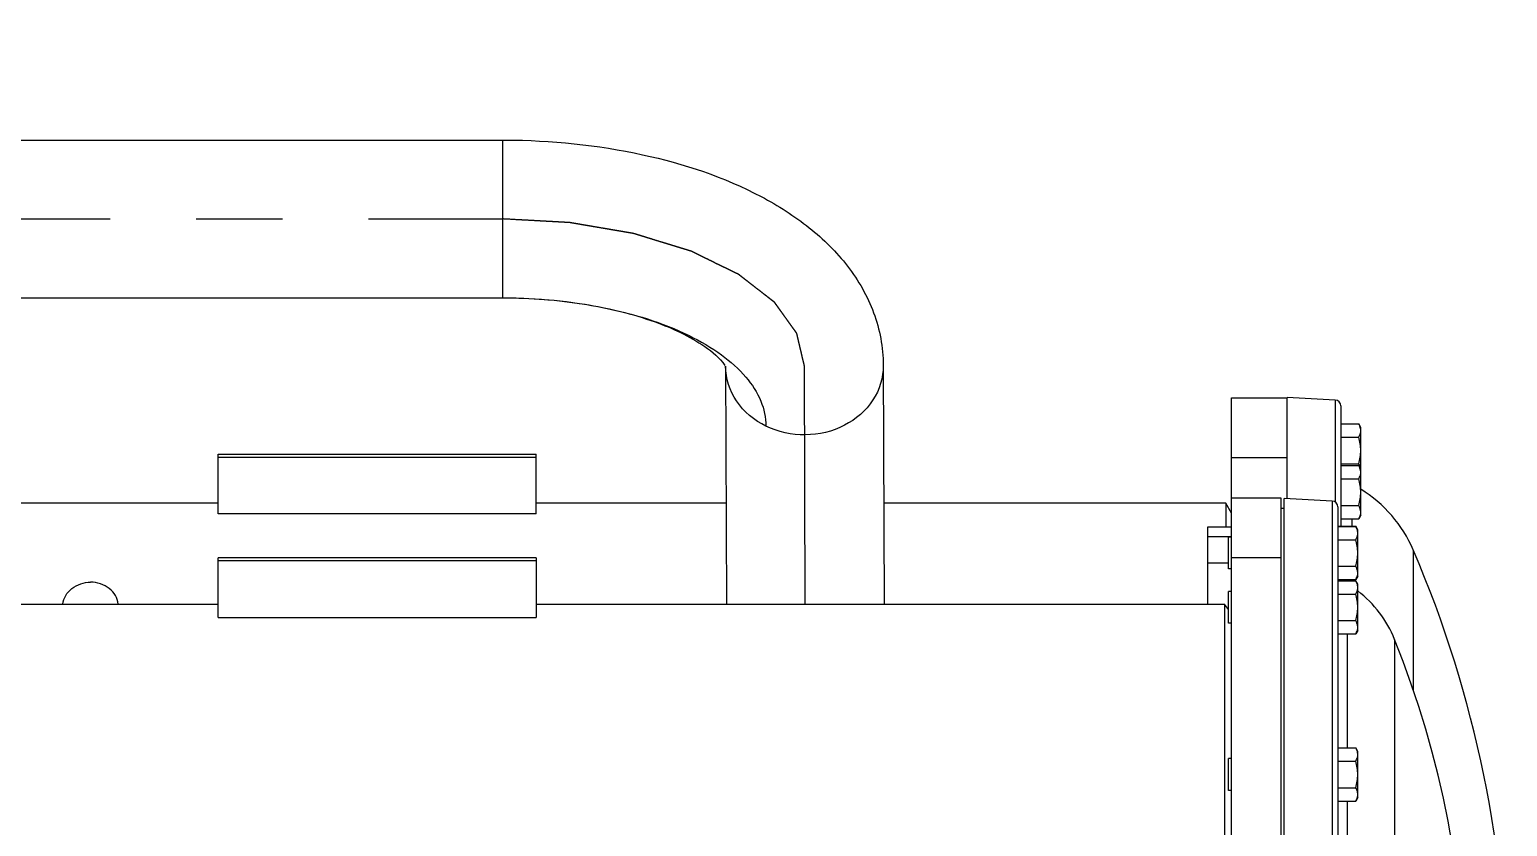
# Model space of a CAD drawing. Header units: millimetres. Extents: x 0 to 10500, y 0 to 7425.
# Drawn here: x 4094 to 4837, y 2256 to 2657 of the extents above; entities that cross this region are included whole.
import ezdxf

# ---------------------------------------------------------------- set-up
doc = ezdxf.new("R2010")
doc.units = ezdxf.units.MM
doc.header["$LTSCALE"] = 577.5
doc.linetypes.add('CENTER', pattern=[0.6, 0.375, -0.075, 0.075, -0.075])
doc.layers.get('0').update_dxf_attribs({"linetype": 'CONTINUOUS'})
for name, color, linetype in [('02___PRT_ALL_AXES', 7, 'CONTINUOUS'), ('AXES', 7, 'CONTINUOUS'), ('DEFAULT_1', 7, 'CENTER'), ('NOTES3D', 7, 'CONTINUOUS')]:
    doc.layers.add(name, color=color, linetype=linetype)
doc.styles.get("Standard").update_dxf_attribs({"font": 'txt', "width": 0.85})
doc.dimstyles.get("Standard").update_dxf_attribs({"dimtxt": 3.5, "dimasz": 3.5, "dimexe": 1.5, "dimexo": 1.5, "dimtad": 1, "dimdec": 1, "dimtxsty": 'Standard', "dimblk": '_FILLED', "dimblk1": '_FILLED', "dimblk2": '_FILLED', "dimcen": 0.09, "dimadec": 1, "dimazin": 2, "dimtol": 1, "dimtp": 0.1, "dimtm": 0.1, "dimtfac": 1, "dimtdec": 1, "dimtofl": 0, "dimtmove": 0, "dimatfit": 3, "dimldrblk": '_FILLED', "dimfxl": 1, "dimtolj": 1, "dimarcsym": 0})

# ---------------------------------------------------------------- blocks, each defined once
blk = doc.blocks.new('_FILLED')
at = {"color": 0, "linetype": 'ByBlock'}
blk.add_solid([(0, 0), (-1, 0.21), (-1, -0.21)], dxfattribs=at)

msp = doc.modelspace()

# ---------------------------------------------------------------- linework, layer by layer
at = {"color": 7, "linetype": 'Continuous'}
for p, q in [((3917.69, 2601.38), (4331.63, 2601.38)), ((4331.63, 2601.38), (4332.97, 2601.38)), ((4331.63, 2601.38), (4331.63, 2522.01)), ((3917.69, 2522.01), (4332.23, 2522.01)), ((4443.95, 2487.56), (4444.39, 2367.93)), ((4523.32, 2488.09), (4523.77, 2367.93)), ((4698.64, 2471.73), (4726.64, 2471.73)), ((4698.64, 2421.23), (4698.64, 2471.73)), ((4750.8, 2470.57), (4726.64, 2471.83)), ((4726.64, 2420.95), (4726.64, 2471.83)), ((4750.8, 2470.57), (4750.8, 2419.26)), ((4753.64, 2467.57), (4753.64, 2407.04)), ((4188.64, 2413.35), (4188.64, 2443.35)), ((4188.64, 2443.35), (4348.64, 2443.35)), ((4188.64, 2441.85), (4348.64, 2441.85)), ((4348.64, 2413.35), (4348.64, 2443.35)), ((4698.64, 2441.73), (4726.64, 2441.73)), ((4698.64, 2413.73), (4695.76, 2418.73)), ((4749.3, 2419.76), (4725.14, 2421.02)), ((4725.14, 1908.23), (4725.14, 2421.02)), ((4749.3, 2419.76), (4749.3, 1909.5)), ((4348.64, 2413.35), (4188.64, 2413.35)), ((4752.14, 2416.76), (4752.14, 1912.5)), ((4759.09, 2410.8), (4759.09, 2407.04)), ((4686.64, 2406.73), (4698.64, 2406.73)), ((4686.64, 2367.93), (4686.64, 2406.73)), ((4698.64, 2401.7), (4686.64, 2401.7)), ((4188.64, 2361.16), (4188.64, 2391.16)), ((4348.64, 2391.16), (4188.64, 2391.16)), ((4348.64, 2389.66), (4188.64, 2389.66)), ((4348.64, 2391.16), (4348.64, 2361.16)), ((4697.14, 2388.44), (4686.64, 2388.44)), ((4790.06, 2395.12), (4790.06, 2324.69)), ((4759.09, 2380.25), (4759.09, 2379.66)), ((4697.04, 2365.21), (4695.14, 2367.93)), ((4695.14, 2367.93), (4695.14, 1961.55)), ((4188.64, 2361.16), (4348.64, 2361.16)), ((4756.97, 2295.55), (4756.97, 2352.91)), ((4780.67, 2350.16), (4780.67, 2185.14)), ((4756.97, 2223.46), (4756.97, 2268.8))]:
    msp.add_line(p, q, dxfattribs=at)
at = {"color": 3, "linetype": 'Continuous'}
for p, q in [((4188.64, 2418.73), (3283.27, 2418.73)), ((4444.2, 2418.73), (4348.64, 2418.73)), ((4695.76, 2418.73), (4523.58, 2418.73)), ((4695.76, 2418.73), (4695.76, 2406.73))]:
    msp.add_line(p, q, dxfattribs=at)
at = {"color": 7, "linetype": 'Continuous'}
for centre, radius, start, end in [((4750.64, 2467.57), 3, 0, 87), ((4749.14, 2416.76), 3, 0, 87), ((4762.14, 2386.58), 10, 219.26783, 223.79067), ((4727.14, 2328.63), 57.7, 21.91352, 52.65392), ((4319.46, 2164.63), 497.13, 338.08648, 21.91352)]:
    msp.add_arc(centre, radius, start, end, dxfattribs=at)
for points, knots in [([(4332.97, 2601.38), (4356.17, 2601.29), (4400.58, 2596.84), (4452.48, 2579.77), (4486.31, 2558.34), (4506.22, 2538.79), (4519.86, 2515.03), (4523.26, 2497.03), (4523.32, 2488.09)], [0, 0, 0, 0, 0.28682, 0.547869, 0.666329, 0.779016, 0.889488, 1, 1, 1, 1]), ([(4332.23, 2522.01), (4349.15, 2521.97), (4381.14, 2518.98), (4418.22, 2507.75), (4441.6, 2494.22), (4454.18, 2483.14), (4462.29, 2470.8), (4464.26, 2461.71), (4464.28, 2457.44)], [0, 0, 0, 0, 0.320308, 0.604452, 0.724956, 0.829214, 0.919057, 1, 1, 1, 1]), ([(4332.23, 2522.01), (4345.86, 2521.98), (4371.72, 2520.01), (4406.16, 2511.82), (4429.85, 2500.86), (4441.1, 2491.9), (4443.49, 2487.96)], [0, 0, 0, 0, 0.343077, 0.650518, 0.883905, 1, 1, 1, 1]), ([(4464.28, 2457.44), (4458.43, 2460.28), (4448.13, 2468.64), (4443.97, 2481.45), (4443.95, 2487.56)], [0, 0, 0, 0, 0.515752, 1, 1, 1, 1]), ([(4523.32, 2487.85), (4523.34, 2481.84), (4519.39, 2469.2), (4504.13, 2456.27), (4484.13, 2451.51), (4470.36, 2454.48), (4464.28, 2457.44)], [0, 0, 0, 0, 0.231843, 0.478443, 0.739095, 1, 1, 1, 1])]:
    msp.add_open_spline(points, degree=3, knots=knots, dxfattribs=at)
at = {"layer": '02___PRT_ALL_AXES', "color": 7, "linetype": 'Continuous'}
for p, q in [((4753.64, 2458.61), (4762.61, 2458.61)), ((4763.64, 2456.82), (4762.61, 2458.61)), ((4763.64, 2412.59), (4763.64, 2456.82)), ((4753.64, 2451.92), (4762.61, 2451.92)), ((4753.64, 2438.54), (4762.61, 2438.54)), ((4753.64, 2437.55), (4762.61, 2437.55)), ((4763.64, 2435.76), (4762.61, 2437.55)), ((4763.6, 2435.83), (4763.6, 2435.86)), ((4753.64, 2430.86), (4762.61, 2430.86)), ((4753.64, 2417.49), (4762.61, 2417.49)), ((4753.64, 2410.8), (4762.61, 2410.8)), ((4763.64, 2412.59), (4762.61, 2410.8)), ((4752.14, 2407.04), (4761.11, 2407.04)), ((4752.14, 2407), (4761.11, 2407)), ((4762.14, 2405.25), (4761.11, 2407.04)), ((4762.14, 2405.21), (4761.11, 2407)), ((4762.14, 2382.04), (4762.14, 2405.25)), ((4698.64, 2401.66), (4697.14, 2401.66)), ((4697.14, 2385.62), (4697.14, 2401.66)), ((4698.64, 2401.62), (4697.14, 2401.62)), ((4752.14, 2400.31), (4761.11, 2400.31)), ((4698.64, 2385.62), (4697.14, 2385.62)), ((4752.14, 2386.93), (4761.11, 2386.93)), ((4762.14, 2382.04), (4761.11, 2380.25)), ((4698.64, 2374.28), (4697.14, 2374.28)), ((4697.14, 2358.28), (4697.14, 2374.28)), ((4752.14, 2380.25), (4761.11, 2380.25)), ((4752.14, 2379.66), (4761.11, 2379.66)), ((4752.14, 2372.97), (4761.11, 2372.97)), ((4762.14, 2377.87), (4761.11, 2379.66)), ((4762.14, 2354.7), (4762.14, 2377.87)), ((3422.25, 2367.93), (4188.64, 2367.93)), ((4348.64, 2367.93), (4695.14, 2367.93)), ((4698.64, 2358.28), (4697.14, 2358.28)), ((4752.14, 2359.6), (4761.11, 2359.6)), ((4752.14, 2352.91), (4761.11, 2352.91)), ((4762.14, 2354.7), (4761.11, 2352.91)), ((4752.14, 2295.55), (4761.11, 2295.55)), ((4762.14, 2293.76), (4761.11, 2295.55)), ((4762.14, 2270.59), (4762.14, 2293.76)), ((4698.64, 2290.17), (4697.14, 2290.17)), ((4697.14, 2274.17), (4697.14, 2290.17)), ((4752.14, 2288.86), (4761.11, 2288.86)), ((4698.64, 2274.17), (4697.14, 2274.17)), ((4752.14, 2275.48), (4761.11, 2275.48)), ((4752.14, 2268.8), (4761.11, 2268.8)), ((4762.14, 2270.59), (4761.11, 2268.8))]:
    msp.add_line(p, q, dxfattribs=at)
msp.add_arc((4751.81, 2401.65), 10.75, 27.13082, 29.86761, dxfattribs=at)
for points, knots in [([(4763.64, 2455.26), (4763.64, 2455.55), (4763.54, 2456.72), (4763.05, 2457.83), (4762.61, 2458.61)], [0, 0, 0, 0, 0.241275, 1, 1, 1, 1]), ([(4762.61, 2451.92), (4762.76, 2452.19), (4763.31, 2453.22), (4763.64, 2454.4), (4763.64, 2455.26)], [0, 0, 0, 0, 0.263017, 1, 1, 1, 1]), ([(4763.6, 2435.86), (4763.57, 2436.09), (4763.38, 2437.03), (4762.97, 2437.91), (4762.61, 2438.54)], [0, 0, 0, 0, 0.241319, 1, 1, 1, 1]), ([(4763.64, 2434.21), (4763.64, 2434.49), (4763.54, 2435.67), (4763.05, 2436.78), (4762.61, 2437.55)], [0, 0, 0, 0, 0.241275, 1, 1, 1, 1]), ([(4762.61, 2430.86), (4762.76, 2431.13), (4763.31, 2432.16), (4763.64, 2433.34), (4763.64, 2434.21)], [0, 0, 0, 0, 0.263017, 1, 1, 1, 1]), ([(4763.64, 2414.14), (4763.64, 2414.43), (4763.54, 2415.61), (4763.05, 2416.72), (4762.61, 2417.49)], [0, 0, 0, 0, 0.241275, 1, 1, 1, 1]), ([(4762.61, 2410.8), (4762.76, 2411.07), (4763.31, 2412.1), (4763.64, 2413.28), (4763.64, 2414.14)], [0, 0, 0, 0, 0.263017, 1, 1, 1, 1]), ([(4762.14, 2403.65), (4762.14, 2403.94), (4762.04, 2405.11), (4761.55, 2406.23), (4761.11, 2407)], [0, 0, 0, 0, 0.241275, 1, 1, 1, 1]), ([(4761.11, 2400.31), (4761.26, 2400.58), (4761.81, 2401.61), (4762.14, 2402.79), (4762.14, 2403.65)], [0, 0, 0, 0, 0.263017, 1, 1, 1, 1]), ([(4762.14, 2383.59), (4762.14, 2383.87), (4762.04, 2385.05), (4761.55, 2386.16), (4761.11, 2386.93)], [0, 0, 0, 0, 0.241275, 1, 1, 1, 1]), ([(4761.11, 2380.25), (4761.26, 2380.51), (4761.81, 2381.55), (4762.14, 2382.73), (4762.14, 2383.59)], [0, 0, 0, 0, 0.263017, 1, 1, 1, 1]), ([(4762.14, 2376.31), (4762.14, 2376.6), (4762.04, 2377.78), (4761.55, 2378.89), (4761.11, 2379.66)], [0, 0, 0, 0, 0.241275, 1, 1, 1, 1]), ([(4761.11, 2372.97), (4761.26, 2373.24), (4761.81, 2374.27), (4762.14, 2375.45), (4762.14, 2376.31)], [0, 0, 0, 0, 0.263017, 1, 1, 1, 1]), ([(4762.14, 2356.25), (4762.14, 2356.54), (4762.04, 2357.71), (4761.55, 2358.82), (4761.11, 2359.6)], [0, 0, 0, 0, 0.241275, 1, 1, 1, 1]), ([(4761.11, 2352.91), (4761.26, 2353.18), (4761.81, 2354.21), (4762.14, 2355.39), (4762.14, 2356.25)], [0, 0, 0, 0, 0.263017, 1, 1, 1, 1]), ([(4762.14, 2292.2), (4762.14, 2292.49), (4762.04, 2293.66), (4761.55, 2294.77), (4761.11, 2295.55)], [0, 0, 0, 0, 0.241275, 1, 1, 1, 1]), ([(4761.11, 2288.86), (4761.26, 2289.13), (4761.81, 2290.16), (4762.14, 2291.34), (4762.14, 2292.2)], [0, 0, 0, 0, 0.263017, 1, 1, 1, 1]), ([(4762.14, 2272.14), (4762.14, 2272.42), (4762.04, 2273.6), (4761.55, 2274.71), (4761.11, 2275.48)], [0, 0, 0, 0, 0.241275, 1, 1, 1, 1]), ([(4761.11, 2268.8), (4761.26, 2269.06), (4761.81, 2270.1), (4762.14, 2271.28), (4762.14, 2272.14)], [0, 0, 0, 0, 0.263017, 1, 1, 1, 1])]:
    msp.add_open_spline(points, degree=3, knots=knots, dxfattribs=at)
for points in [[(4763.64, 2445.23), (4763.64, 2447.49), (4763.23, 2449.75), (4762.61, 2451.92)], [(4762.61, 2438.54), (4763.23, 2440.71), (4763.64, 2442.98), (4763.64, 2445.23)], [(4763.64, 2424.18), (4763.64, 2426.43), (4763.23, 2428.7), (4762.61, 2430.86)], [(4762.61, 2417.49), (4763.23, 2419.66), (4763.64, 2421.92), (4763.64, 2424.18)], [(4762.14, 2393.62), (4762.14, 2395.88), (4761.73, 2398.14), (4761.11, 2400.31)], [(4761.11, 2386.93), (4761.73, 2389.1), (4762.14, 2391.37), (4762.14, 2393.62)], [(4762.14, 2366.28), (4762.14, 2368.54), (4761.73, 2370.8), (4761.11, 2372.97)], [(4761.11, 2359.6), (4761.73, 2361.76), (4762.14, 2364.03), (4762.14, 2366.28)], [(4762.14, 2282.17), (4762.14, 2284.43), (4761.73, 2286.69), (4761.11, 2288.86)], [(4761.11, 2275.48), (4761.73, 2277.65), (4762.14, 2279.92), (4762.14, 2282.17)]]:
    msp.add_open_spline(points, degree=3, dxfattribs=at)
at = {"layer": 'AXES', "color": 7, "linetype": 'Continuous'}
for p, q in [((4723.64, 2421.23), (4698.64, 2421.23)), ((4698.64, 1908.23), (4698.64, 2421.23)), ((4723.64, 1908.23), (4723.64, 2421.23)), ((4725.14, 2416.03), (4723.64, 2416.03)), ((4723.64, 2391.23), (4698.64, 2391.23))]:
    msp.add_line(p, q, dxfattribs=at)
for centre, radius, start, end in [((4728.64, 2368.73), 66.85, 23.25341, 58.41533), ((4253.9, 2164.73), 583.57, 336.74659, 23.25341)]:
    msp.add_arc(centre, radius, start, end, dxfattribs=at)
for points in [[(4110.41, 2367.93), (4110.57, 2369.43), (4111.59, 2372.44), (4115.92, 2377.3), (4121.03, 2378.91), (4124.34, 2378.91)], [(4138.28, 2367.93), (4138.12, 2369.43), (4137.09, 2372.44), (4132.77, 2377.3), (4127.65, 2378.91), (4124.34, 2378.91)]]:
    msp.add_open_spline(points, degree=3, knots=[0, 0, 0, 0, 0.235235, 0.481259, 1, 1, 1, 1], dxfattribs=at)
at = {"layer": 'DEFAULT_1', "color": 2, "linetype": 'CENTER'}
for p, q in [((3917.69, 2561.7), (4331.63, 2561.7)), ((4484.08, 2367.93), (4483.63, 2487.7))]:
    msp.add_line(p, q, dxfattribs=at)
msp.add_open_spline([(4483.63, 2487.7), (4483.49, 2488.3), (4483.21, 2489.5), (4482.79, 2491.3), (4482.37, 2493.09), (4481.95, 2494.89), (4481.6, 2496.38), (4481.32, 2497.58), (4481.11, 2498.48), (4480.9, 2499.38), (4480.73, 2500.12), (4480.59, 2500.72), (4480.48, 2501.17), (4480.38, 2501.62), (4480.27, 2502.07), (4480.19, 2502.44), (4480.12, 2502.74), (4480.06, 2502.97), (4480.01, 2503.19), (4479.97, 2503.38), (4479.93, 2503.53), (4479.91, 2503.64), (4479.88, 2503.75), (4479.86, 2503.85), (4479.84, 2503.92), (4479.83, 2503.98), (4479.82, 2504.03), (4479.81, 2504.06), (4479.8, 2504.09), (4479.8, 2504.1), (4479.8, 2504.11), (4479.8, 2504.12), (4479.79, 2504.12), (4479.79, 2504.13), (4479.79, 2504.13), (4479.77, 2504.15), (4479.76, 2504.17), (4479.73, 2504.21), (4479.7, 2504.25), (4479.65, 2504.32), (4479.59, 2504.41), (4479.48, 2504.55), (4479.36, 2504.73), (4479.2, 2504.95), (4479.05, 2505.16), (4478.9, 2505.37), (4478.69, 2505.66), (4478.44, 2506.01), (4478.03, 2506.58), (4477.52, 2507.29), (4476.91, 2508.14), (4476.29, 2509), (4475.68, 2509.85), (4474.86, 2510.99), (4474.05, 2512.12), (4473.23, 2513.26), (4472.62, 2514.11), (4472.01, 2514.97), (4471.39, 2515.82), (4470.88, 2516.53), (4470.47, 2517.1), (4470.17, 2517.53), (4469.86, 2517.95), (4469.61, 2518.31), (4469.4, 2518.59), (4469.25, 2518.81), (4469.12, 2518.98), (4469.02, 2519.13), (4468.94, 2519.23), (4468.87, 2519.34), (4468.79, 2519.45), (4468.73, 2519.53), (4468.68, 2519.6), (4468.65, 2519.63), (4468.64, 2519.66), (4468.62, 2519.68), (4468.61, 2519.7), (4468.6, 2519.71), (4468.59, 2519.72), (4468.58, 2519.73), (4468.57, 2519.74), (4468.53, 2519.77), (4468.48, 2519.81), (4468.42, 2519.86), (4468.35, 2519.9), (4468.27, 2519.97), (4468.13, 2520.08), (4467.92, 2520.24), (4467.68, 2520.43), (4467.43, 2520.62), (4467.1, 2520.88), (4466.69, 2521.2), (4466.2, 2521.58), (4465.71, 2521.96), (4465.05, 2522.47), (4464.23, 2523.11), (4463.25, 2523.88), (4462.26, 2524.64), (4460.95, 2525.66), (4459.63, 2526.68), (4458.32, 2527.7), (4457.34, 2528.47), (4456.35, 2529.23), (4455.37, 2530), (4454.38, 2530.77), (4453.56, 2531.4), (4452.9, 2531.91), (4452.41, 2532.3), (4452, 2532.62), (4451.67, 2532.87), (4451.43, 2533.06), (4451.22, 2533.22), (4451.06, 2533.35), (4450.93, 2533.45), (4450.81, 2533.54), (4450.71, 2533.62), (4450.64, 2533.67), (4450.61, 2533.7), (4450.6, 2533.71), (4450.58, 2533.72), (4450.57, 2533.73), (4450.55, 2533.74), (4450.52, 2533.75), (4450.46, 2533.78), (4450.4, 2533.81), (4450.31, 2533.85), (4450.2, 2533.9), (4450.07, 2533.97), (4449.91, 2534.05), (4449.69, 2534.16), (4449.41, 2534.29), (4449.09, 2534.45), (4448.76, 2534.61), (4448.32, 2534.82), (4447.78, 2535.09), (4447.13, 2535.41), (4446.47, 2535.73), (4445.82, 2536.05), (4444.94, 2536.48), (4443.85, 2537.01), (4442.55, 2537.65), (4440.8, 2538.5), (4438.62, 2539.57), (4436.44, 2540.64), (4434.7, 2541.49), (4433.39, 2542.13), (4432.3, 2542.67), (4431.43, 2543.09), (4430.77, 2543.41), (4430.12, 2543.73), (4429.46, 2544.05), (4428.92, 2544.32), (4428.48, 2544.53), (4428.16, 2544.69), (4427.83, 2544.85), (4427.56, 2544.99), (4427.34, 2545.09), (4427.18, 2545.17), (4427.04, 2545.24), (4426.93, 2545.29), (4426.85, 2545.33), (4426.78, 2545.37), (4426.73, 2545.39), (4426.71, 2545.4), (4426.69, 2545.41), (4426.67, 2545.42), (4426.66, 2545.42), (4426.64, 2545.43), (4426.62, 2545.44), (4426.57, 2545.45), (4426.49, 2545.48), (4426.39, 2545.51), (4426.26, 2545.55), (4426.09, 2545.6), (4425.89, 2545.66), (4425.63, 2545.74), (4425.3, 2545.84), (4424.9, 2545.97), (4424.37, 2546.13), (4423.7, 2546.33), (4422.91, 2546.58), (4421.85, 2546.9), (4420.52, 2547.31), (4418.93, 2547.8), (4417.33, 2548.29), (4415.74, 2548.78), (4414.15, 2549.27), (4412.02, 2549.92), (4409.37, 2550.73), (4406.72, 2551.55), (4404.59, 2552.2), (4403.27, 2552.61), (4402.2, 2552.93), (4401.41, 2553.18), (4400.61, 2553.42), (4399.81, 2553.67), (4399.15, 2553.87), (4398.62, 2554.03), (4398.29, 2554.14), (4398.02, 2554.22), (4397.86, 2554.27), (4397.72, 2554.31), (4397.64, 2554.34), (4397.58, 2554.35), (4397.55, 2554.36), (4397.54, 2554.37), (4397.52, 2554.37), (4397.5, 2554.37), (4397.46, 2554.38), (4397.4, 2554.39), (4397.3, 2554.41), (4397.16, 2554.43), (4396.98, 2554.46), (4396.76, 2554.5), (4396.47, 2554.55), (4396.1, 2554.61), (4395.67, 2554.69), (4395.23, 2554.76), (4394.64, 2554.86), (4393.92, 2554.99), (4393.04, 2555.13), (4392.17, 2555.28), (4391, 2555.48), (4389.54, 2555.73), (4387.79, 2556.03), (4386.05, 2556.33), (4384.3, 2556.63), (4381.96, 2557.03), (4379.05, 2557.52), (4376.13, 2558.02), (4373.8, 2558.42), (4372.05, 2558.72), (4370.6, 2558.97), (4369.43, 2559.17), (4368.55, 2559.32), (4367.83, 2559.44), (4367.24, 2559.54), (4366.81, 2559.61), (4366.44, 2559.68), (4366.15, 2559.73), (4365.97, 2559.76), (4365.82, 2559.78), (4365.73, 2559.8), (4365.66, 2559.81), (4365.6, 2559.82), (4365.56, 2559.83), (4365.52, 2559.83), (4365.48, 2559.83), (4365.43, 2559.83), (4365.35, 2559.84), (4365.26, 2559.84), (4365.14, 2559.85), (4364.99, 2559.86), (4364.79, 2559.87), (4364.49, 2559.89), (4364.1, 2559.91), (4363.63, 2559.93), (4363.02, 2559.97), (4362.24, 2560.01), (4361.32, 2560.06), (4360.39, 2560.11), (4359.15, 2560.18), (4357.61, 2560.27), (4355.75, 2560.37), (4353.9, 2560.47), (4352.04, 2560.57), (4349.57, 2560.71), (4346.47, 2560.88), (4342.76, 2561.08), (4337.82, 2561.36), (4334.11, 2561.56), (4331.63, 2561.7)], degree=3, knots=[0, 0, 0, 0, 0.015625, 0.03125, 0.046875, 0.0625, 0.078125, 0.085938, 0.09375, 0.101562, 0.109375, 0.113281, 0.117188, 0.121094, 0.125, 0.128906, 0.130859, 0.132812, 0.134766, 0.136719, 0.137695, 0.138672, 0.139648, 0.140625, 0.141113, 0.141602, 0.14209, 0.142334, 0.142578, 0.1427, 0.142761, 0.142822, 0.142853, 0.142883, 0.142944, 0.143066, 0.143311, 0.143555, 0.144043, 0.144531, 0.145508, 0.146484, 0.148438, 0.150391, 0.152344, 0.154297, 0.15625, 0.160156, 0.164062, 0.171875, 0.179688, 0.1875, 0.195312, 0.203125, 0.21875, 0.226562, 0.234375, 0.242188, 0.25, 0.257812, 0.261719, 0.265625, 0.269531, 0.273438, 0.275391, 0.277344, 0.279297, 0.280273, 0.28125, 0.282227, 0.283203, 0.28418, 0.284668, 0.284912, 0.285156, 0.2854, 0.285522, 0.285645, 0.285706, 0.285767, 0.285889, 0.286133, 0.286621, 0.287109, 0.287598, 0.288086, 0.289062, 0.291016, 0.292969, 0.294922, 0.296875, 0.300781, 0.304688, 0.308594, 0.3125, 0.320312, 0.328125, 0.335938, 0.34375, 0.359375, 0.367188, 0.375, 0.382812, 0.390625, 0.398438, 0.40625, 0.410156, 0.414062, 0.417969, 0.419922, 0.421875, 0.423828, 0.424805, 0.425781, 0.426758, 0.427734, 0.428223, 0.428345, 0.428467, 0.428589, 0.42865, 0.428711, 0.428955, 0.429199, 0.429688, 0.430176, 0.430664, 0.431641, 0.432617, 0.433594, 0.435547, 0.4375, 0.439453, 0.441406, 0.445312, 0.449219, 0.453125, 0.457031, 0.460938, 0.46875, 0.476562, 0.484375, 0.5, 0.515625, 0.523438, 0.53125, 0.539062, 0.542969, 0.546875, 0.550781, 0.554688, 0.558594, 0.560547, 0.5625, 0.564453, 0.566406, 0.567383, 0.568359, 0.569336, 0.569824, 0.570312, 0.570801, 0.571045, 0.571167, 0.571289, 0.57135, 0.571411, 0.571533, 0.571655, 0.571777, 0.572266, 0.572754, 0.573242, 0.574219, 0.575195, 0.576172, 0.578125, 0.580078, 0.582031, 0.585938, 0.589844, 0.59375, 0.601562, 0.609375, 0.617188, 0.625, 0.632812, 0.640625, 0.65625, 0.671875, 0.679688, 0.6875, 0.691406, 0.695312, 0.699219, 0.703125, 0.707031, 0.708984, 0.710938, 0.711914, 0.712891, 0.713379, 0.713867, 0.714111, 0.714233, 0.714294, 0.714355, 0.714478, 0.7146, 0.714844, 0.715332, 0.71582, 0.716797, 0.717773, 0.71875, 0.720703, 0.722656, 0.724609, 0.726562, 0.730469, 0.734375, 0.738281, 0.742188, 0.75, 0.757812, 0.765625, 0.773438, 0.78125, 0.796875, 0.8125, 0.820312, 0.828125, 0.835938, 0.839844, 0.84375, 0.847656, 0.849609, 0.851562, 0.853516, 0.854492, 0.855469, 0.855957, 0.856445, 0.856689, 0.856934, 0.857178, 0.8573, 0.857422, 0.857666, 0.85791, 0.858398, 0.858887, 0.859375, 0.860352, 0.861328, 0.863281, 0.865234, 0.867188, 0.871094, 0.875, 0.878906, 0.882812, 0.890625, 0.898438, 0.90625, 0.914062, 0.921875, 0.9375, 0.953125, 0.96875, 1, 1, 1, 1], dxfattribs=at)

# ---------------------------------------------------------------- leaders
at = {"layer": 'NOTES3D', "color": 2, "linetype": 'Continuous'}
msp.add_leader([(3952.04, 2544.19), (4297.55, 3243.66)], dimstyle='Standard', override={"dimtad": 0}, dxfattribs=at)

doc.saveas('drawing.dxf')
